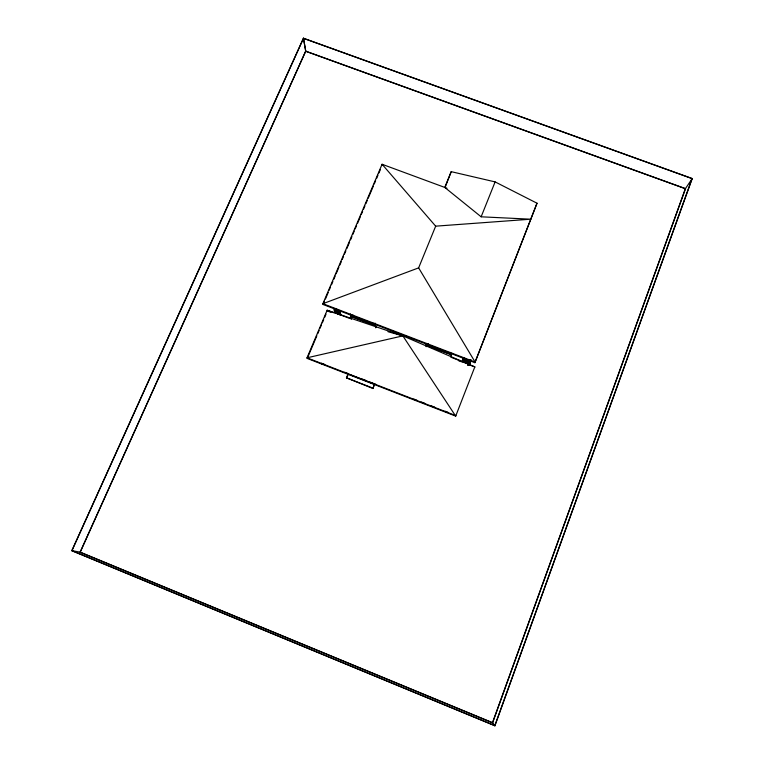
<?xml version="1.0" encoding="UTF-8"?>
<svg xmlns="http://www.w3.org/2000/svg" width="764" height="764" viewBox="0 0 764 764"><rect width="100%" height="100%" fill="white"/><g stroke="black" fill="none" stroke-linecap="round" stroke-linejoin="round"><path stroke-width="1.15" d="M426.111 346.006L426.283 343.867M426.188 346.675L426.446 343.456M427.706 345.595L450.044 354.162L427.544 346.006L427.735 343.8M446.988 188.24L382.086 164.27L322.895 303.7L323.115 304.502L474.893 362.69L537.016 203.214L495.11 181.899L451.209 171.661L445.507 186.397M449.881 354.572L450.254 352.433M450.999 356.664L451.562 353.56M450.97 357.285L451.725 353.149M462.688 360.178L462.392 361.448L468.38 363.75L468.704 362.48L462.688 360.178L463.223 358.154M463.06 358.564L462.764 359.854L468.781 362.165L469.115 360.885L463.06 358.564L463.29 357.829L466.116 358.918M462.315 361.764L462.85 359.768L467.511 361.553M467.96 363.807L468.494 361.716M468.934 362.804L468.618 364.036M468.676 364.562L469.335 361.257M455.697 416.122L402.857 335.873L327.154 310.241L307.023 357.81L307.271 358.45L455.697 416.122L474.816 366.901L402.857 335.873L387.95 331.691M474.893 362.69L537.016 203.214M474.645 367.522L474.816 366.901L468.17 364.352L468.055 364.991L470.156 359.844M494.824 725.59L692.06 178.614L303.499 38.362L71.969 550.643L494.824 725.59L492.494 722.658L685.356 188.718L692.232 178.537L303.423 38.2L71.768 550.729L494.919 725.8L692.232 178.537M468.542 362.098L469.382 359.939M467.797 364.428L469.545 360.216M467.74 365.221L469.459 360.541M468.084 364.457L469.889 359.873M468.246 365.24L469.411 360.942M468.599 364.867L469.344 362.967M468.972 364.352L470.691 359.968M469.373 364.504L471.082 360.121M469.421 364.581L471.149 360.15M469.306 365.163L471.044 360.723M427.544 346.006L428.384 343.905M451.209 171.661L444.753 187.409L481.139 216.804L495.11 181.899M418.634 267.877L475.084 362.031L322.895 303.7L418.634 267.877L435.671 226.163L382.086 164.27L382.143 165.396M372.937 388.513L374.475 384.197L348.069 373.94L346.455 377.827L372.937 388.513L374.475 384.197M351.746 315.045L352.099 317.07L374.312 325.12L352.271 316.668M346.56 378.256L348.174 374.37M352.099 317.07L352.968 314.997M339.837 311.32L340.161 312.839L334.269 310.576L333.916 309.057L339.837 311.32L340.161 312.839M340.247 313.211L334.355 310.958L334.708 312.457L340.563 314.711L340.41 312.81L334.938 310.709M340.563 314.711L340.41 312.81M336.456 313.011L340.648 315.074L334.794 312.829M323.115 304.502L324.509 301.217M325.435 299.02L328.224 292.45M329.15 290.263L330.545 286.977M331.481 284.781L332.875 281.496M333.801 279.309L335.195 276.024M336.122 273.827L338.91 267.257M339.846 265.07L341.241 261.785M342.167 259.588L343.561 256.303M344.488 254.116L345.882 250.831M346.818 248.634L349.606 242.064M350.533 239.877L351.927 236.592M352.853 234.395L354.257 231.11M355.184 228.923L356.578 225.638M357.504 223.451L360.293 216.871M361.229 214.684L362.623 211.399M363.549 209.212L364.944 205.927M365.87 203.73L367.264 200.445M368.2 198.258L373.309 186.206M374.236 184.019L375.63 180.734M376.566 178.537L377.96 175.252M378.887 173.065L380.281 169.78M307.271 358.45L316.85 335.797M317.767 333.639L319.132 330.401M320.049 328.243L321.415 325.015M322.322 322.857L323.697 319.619M324.604 317.461L325.98 314.224M71.969 550.643L80.249 552.181L305.705 51.15L303.423 38.2M402.857 335.873L307.023 357.81L455.831 415.626M435.671 226.163L530.789 219.192L481.139 216.804M685.356 188.718L305.772 51.303L303.499 38.362M334.412 308.427L338.824 310.117M335.95 310.757L340.333 312.438M462.917 359.452L467.587 361.238M337.468 313.059L340.734 314.31M462.554 361.047L467.005 362.757M463.586 361.792L466.928 363.072M340.782 315.007L349.301 318.282M452.03 357.695L462.65 361.773M463.318 362.146L468.294 364.056M333.687 312.743L327.154 310.241L327.345 310.986L330.669 312.266M458.429 360.618L461.685 361.869M324.729 364.476L321.386 363.177L321.692 364.075M344.736 372.249L348.078 373.548M362.528 379.164L365.87 380.462M370.311 382.191L375.878 384.349M413.687 399.037L417.02 400.336M421.47 402.065L424.803 403.354M431.479 405.951L434.811 407.241M445.011 411.204L448.229 412.455M346.455 377.827L372.88 388.102M80.249 552.181L492.637 722.715M493.754 724.329L494.919 725.8M334.68 309.582L335.463 312.963M350.523 314.109L350.896 316.143M350.313 314.262L351.268 319.495M373.902 323.162L374.15 325.521M375.697 325.655L375.888 327.565M375.239 323.201L375.707 327.775M685.528 188.641L492.589 722.868L80.058 552.257L305.705 51.15L685.528 188.641"/></g></svg>
